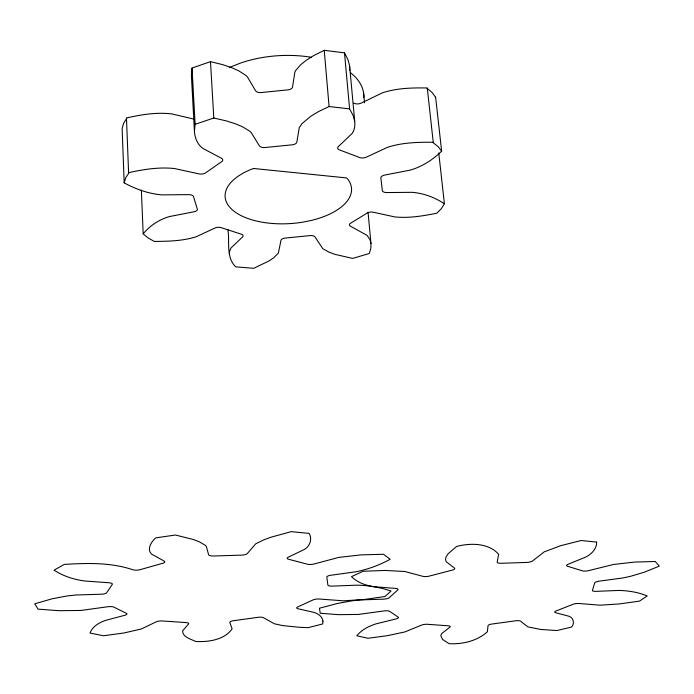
<?xml version="1.0" encoding="UTF-8"?>
<svg xmlns="http://www.w3.org/2000/svg" width="694" height="694" viewBox="0 0 694 694"><rect width="100%" height="100%" fill="white"/><g stroke="black" fill="none" stroke-linecap="round" stroke-linejoin="round"><path stroke-width="1.04" d="M368.063 212.277L370.969 243.499L370.891 247.949L369.312 253.483L352.647 258.428L334.751 254.308L329.077 252.191L322.797 248.712L315.024 236.975A4.962 2.325 -4.2 0 0 308.917 235.708L286.318 237.964A4.971 2.316 -3.8 0 0 280.975 240.376L278.346 253.154L273.766 257.717L269.194 260.866L253.718 268.318L235.7 266.843C225.663 257.101 229.931 241.902 227.892 229.575M229.376 253.978L229.645 251.115L231.111 247.845L242.536 237.001A5.032 2.36 -3 0 0 240.393 233.895L222.089 227.944A5.075 2.394 -2.6 0 0 214.914 228.048L196.202 236.758C182.696 241.035 168.312 241.356 154.259 241.408L147.883 237.808L143.181 233.843C149.93 225.637 159.195 219.53 169.405 216.571L193.921 211.809A5.205 2.507 -2.1 0 0 197.165 208.538L193.669 197.157A5.274 2.568 -1.9 0 0 188.568 194.632L162.058 194.875C148.889 193.86 136.198 189.288 124.608 183.112L124.174 182.86L125.701 177.733L129.197 172.546C144.022 169.319 159.351 166.89 174.541 168.555L198.935 173.882A5.396 2.698 -2.1 0 0 206.144 172.468L221.022 162.118A5.439 2.75 -2.3 0 0 221.377 158.223L202.882 148.421C197.504 144.552 194.823 137.941 194.441 131.478L191.405 75.516L192.038 68.064L210.49 61.645L222.731 64.655L231.813 67.734L238.545 70.727L245.997 75.499L247.385 76.869L255.548 90.74A5.413 2.923 -3 0 0 262.289 92.423L286.752 89.986A5.405 2.923 -3.6 0 0 292.547 87.054L294.863 72.133L295.653 70.545L300.91 64.516L306.184 60.326L313.679 55.598L324.237 50.315L344.502 52.883L348.067 59.901L349.594 65.713L354.703 121.242C355.154 125.467 354.703 130.047 352.066 133.543L338.368 146.547A5.413 2.759 -4.7 0 0 340.32 150.216L358.833 157.226A5.361 2.715 -5.1 0 0 366.328 157.174L387.504 147.31C402 142.582 417.484 142.123 432.596 142.27L438.079 146.564L441.644 151.179C432.839 159.759 422.16 166.664 410.293 170.099L384.788 175.044A5.231 2.585 -5.5 0 0 380.937 178.462L382.264 190.052A5.162 2.524 -5.5 0 0 386.714 192.559L412.167 192.325C423.67 193.236 434.808 197.408 444.394 203.758L441.514 208.478L436.89 213.171C423.097 215.981 408.905 218.358 394.791 216.918L373.285 212.225A5.049 2.412 -5.2 0 0 366.363 213.535L351.268 222.826A5.005 2.368 -4.9 0 0 350.487 226.209L367.109 235.396L370.084 239.916L370.969 243.499M194.441 131.478L195.109 124.304L192.038 68.064M124.174 182.86L122.135 128.52L123.636 123.202L127.08 117.824C141.697 114.545 156.861 112.098 171.852 113.92L193.86 119.082M435.32 97.594L435.624 97.264L432.067 92.449L426.628 87.965C411.716 87.722 396.378 88.129 382.116 92.953L361.244 103.094A5.292 2.819 -5.1 0 1 353.836 103.111M354.703 121.242L353.194 115.646L349.603 108.897L329.086 106.529L318.381 111.673L310.765 116.271L301.959 123.679L299.253 127.705L296.85 142.079A5.474 2.819 -3.7 0 1 290.959 144.933L266.192 147.406A5.483 2.811 -3.2 0 1 259.365 145.818L251.15 132.502L249.745 131.183L242.215 126.629L235.405 123.784L226.209 120.869L213.813 118.023L195.109 124.304M191.405 75.516L191.83 78.448M435.624 97.264L441.644 151.179M438.764 152.992L444.394 203.758M427.27 87.991L433.238 142.296M363.639 93.412L364.532 102.868M344.502 52.883L349.603 108.897M324.237 50.315L329.086 106.529M210.49 61.645L213.813 118.023M141.368 190.165L143.181 233.843M126.473 117.98L128.59 172.693M349.594 65.713L349.767 70.528M229.376 67.613A82.673 44.225 -3.5 0 1 231.328 66.702L240.688 63.007A82.673 44.225 -3.5 0 1 311.207 57.272M350.565 72.783A82.673 44.225 -3.5 0 1 363.786 97.255M596.623 542.092C596.901 548.928 591.366 554.228 585.675 557.091L568.1 564.265A5.092 1.501 -7 0 0 568.048 566.417L581.962 570.694A5.049 1.475 -7.1 0 0 588.651 570.624L613.557 564.456L634.698 562.071L655.257 561.472L659.3 566.139L643.971 572.324L630.43 576.341L622.934 577.946L599.208 581.147A4.927 1.397 -7.2 0 0 594.645 583.177L592.503 590.082A4.867 1.371 -7.1 0 0 595.973 591.357L618.501 590.447C628.278 590.603 638.124 592.208 647.198 595.946L639.538 601.099L619.464 603.927L600.058 605.177L578.961 603.52A4.754 1.31 -6.9 0 0 572.359 604.561L556.545 610.781A4.711 1.284 -6.7 0 0 555.582 612.698L568.915 616.229C573.591 617.582 574.814 623.498 571.665 627.029L556.909 630.542L540.669 629.441L527.961 626.916L520.561 621.182A4.658 1.258 -6.4 0 0 514.827 620.904L492.775 623.923A4.65 1.258 -6.2 0 0 488.029 625.624L487.396 631.74C477.255 641.013 462.508 644.405 449.061 643.685L442.529 639.417L440.803 635.661L441.653 633.605L449.946 627.15A4.667 1.267 -5.8 0 0 447.378 625.736L428.155 624.348A4.702 1.284 -5.6 0 0 421.553 625.121L405.018 631.887L387.391 635.687L367.872 638.28L356.82 635.756C361.652 629.701 368.904 626.153 376.148 623.819L396.092 618.909A4.789 1.336 -5.4 0 0 397.896 616.923L389.881 611.509A4.849 1.371 -5.3 0 0 384.181 610.92L358.321 614.433L338.533 614.667L320.22 613.236L319.466 608.213L337.206 603.528L352.188 600.804L360.108 599.937L383.721 599.148A4.971 1.44 -5.3 0 0 389.464 597.499L397.48 590.238A5.032 1.475 -5.4 0 0 395.511 588.399L374.127 586.734C365.877 585.493 357.505 582.596 351.459 576.645L363.109 571.283L385.083 570.451L404.81 571.5L422.828 576.315A5.127 1.527 -5.7 0 0 429.976 575.916L451.369 570.355A5.153 1.544 -5.9 0 0 454.483 568.082L446.164 561.672L445.496 559.182L446.129 556.866L448.081 553.803L456.591 546.464C470.168 542.864 488.645 542.795 498.613 554.28L497.199 562.079A5.17 1.553 -6.4 0 0 502.014 563.242L525.957 562.452A5.162 1.544 -6.6 0 0 532.645 560.908L544.157 551.886L560.735 545.684L581.147 540.505L596.623 542.092M322.97 621.139L322.675 623.958L308.127 627.662L298.975 627.255L282.64 625.572L274.477 623.811L263.52 617.738A4.919 1.388 -4.2 0 0 257.066 617.443L234.216 620.618A4.919 1.388 -4 0 0 229.818 622.423L232.126 628.894C224.362 639.989 208.278 642.141 195.751 641.499C191.171 639.165 182.453 637.213 182.6 630.837L188.56 624.019A4.962 1.397 -3.6 0 0 185.02 622.509L163.107 621.026A5.005 1.414 -3.3 0 0 156.202 621.841L141.316 628.998L123.749 633.015L103.501 635.747L90.029 633.075C92.38 626.43 99.077 622.692 105.375 620.436L124.946 615.24A5.118 1.466 -3 0 0 125.961 613.132L114.371 607.371A5.188 1.501 -2.8 0 0 107.761 606.747L80.912 610.46L59.12 610.694L38.101 609.15L34.7 603.815L51.972 598.835L67.197 595.946L75.533 595.027L101.315 594.211A5.335 1.579 -2.7 0 0 106.85 592.459L112.064 584.721A5.396 1.622 -2.7 0 0 108.949 582.752L84.382 580.956C73.694 579.499 63.137 576.081 54.071 570.147L64.29 564.413C87.34 563.025 110.979 562.287 133.17 569.869A5.491 1.692 -2.9 0 0 140.908 569.444L161.867 563.528A5.517 1.718 -3.1 0 0 164.183 561.09L151.734 554.211C146.295 549.379 151.457 541.624 155.69 537.885L175.443 535.013L193.253 539.49L199.343 541.806L205.398 545.354L206.309 546.343L208.608 554.714A5.517 1.735 -3.6 0 0 214.533 555.963L240.697 555.148A5.491 1.726 -3.9 0 0 247.368 553.5L255.696 543.836L263.703 539.889L271.05 537.191L291.185 531.656L309.142 533.391C312.517 539.047 309.862 546.404 304.302 549.483L288.322 557.143A5.396 1.683 -4.4 0 0 289.311 559.442L306.8 564.04A5.335 1.648 -4.6 0 0 314.165 563.97L338.75 557.403L361.01 554.879L383.47 554.263L390.175 559.269C379.384 565.168 367.699 569.488 355.623 571.83L330.943 575.231A5.196 1.562 -4.8 0 0 326.874 577.391L327.837 584.747A5.127 1.527 -4.8 0 0 332.287 586.109L356.733 585.163C368.367 585.346 379.991 587.306 391.026 591.036L385.04 596.51L364.246 599.495L343.443 600.813L319.379 599.035A5.014 1.457 -4.7 0 0 312.595 600.128L298.16 606.73A4.971 1.423 -4.5 0 0 298.03 608.759L314.434 612.516C318.433 613.8 322.406 616.697 322.97 621.139M253.622 168.486L250.525 169.622A63.328 31.004 -3.7 0 0 230.989 208.573A63.328 31.004 -3.7 0 0 302.662 222.175L310.348 220.657A63.328 31.004 -3.7 0 0 348.067 179.503L346.662 177.933L253.622 168.486"/></g></svg>
